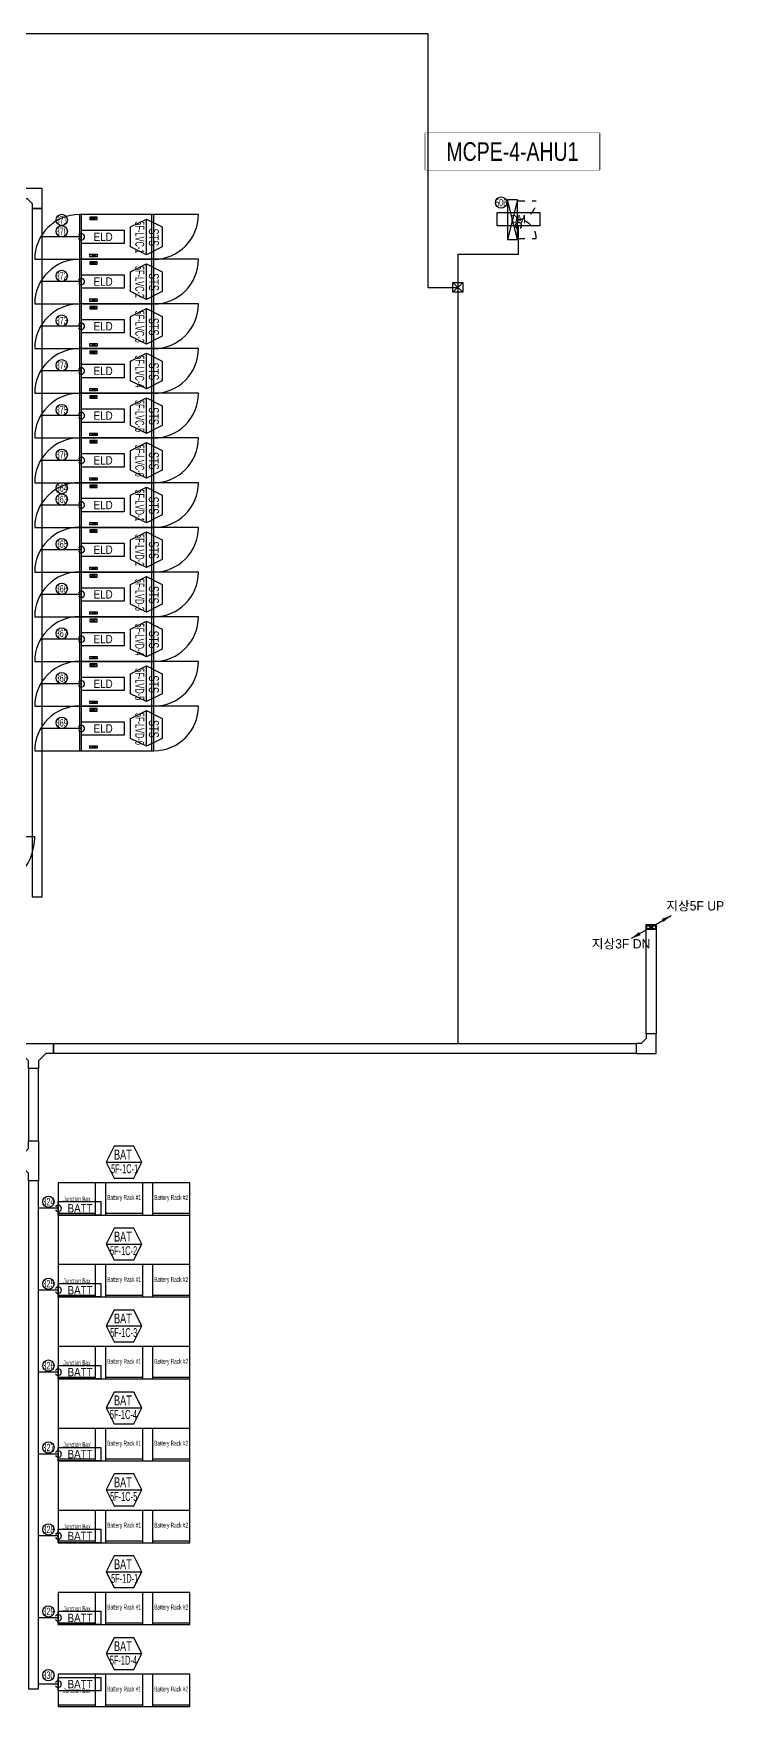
# Model space of a CAD drawing. Header units: millimetres. Extents: x 89450 to 753248, y -530175 to 1209785.
# Drawn here: x 161403 to 175308, y 468855 to 502553 of the extents above; entities that cross this region are included whole.
import ezdxf
from ezdxf.enums import TextEntityAlignment as Align

# ---------------------------------------------------------------- set-up
doc = ezdxf.new("R2010")
doc.units = ezdxf.units.MM
doc.header["$LTSCALE"] = 150
doc.linetypes.add('CONTINOUS', pattern=[0])
doc.linetypes.add('D1', pattern=[3, 1, -1, 1])
for name, color, linetype in [('------00 Switch Gear', 3, 'Continuous'), ('------00 Switch Gear_Number', 1, 'Continuous'), ('------01 Motor Control Panel or Center', 4, 'Continuous'), ('-----29 Indicator', 1, 'Continuous'), ('-----99 EPMS CABLE DUCT', 4, 'Continuous'), ('-----99 EPMS CONDUIT', 4, 'Continuous'), ('-----99 EPMS DEVICE', 3, 'Continuous')]:
    doc.layers.add(name, color=color, linetype=linetype)
doc.styles.add('ELEC', font='')
doc.styles.get('ELEC').set_extended_font_data('Dotum')

# ---------------------------------------------------------------- blocks, each defined once
blk = doc.blocks.new('MCP_EQUIPMENT-2')
at = {"color": 161}
for p, q in [((200, 400), (0, -400)), ((200, -400), (0, 400))]:
    blk.add_line(p, q, dxfattribs=at)
at = {"color": 161, "linetype": 'D1'}
for p, q in [((200, 380), (580, 380)), ((200, -380), (580, -380))]:
    blk.add_line(p, q, dxfattribs=at)
at = {"color": 161}
blk.add_lwpolyline([(200, 400), (0, 400), (0, -400), (200, -400)], close=True, dxfattribs=at)
at = {"color": 161, "linetype": 'D1'}
for centre, start, end in [((200, 380), 270, 0), ((200, -380), 0, 90)]:
    blk.add_arc(centre, 380, start, end, dxfattribs=at)
blk = doc.blocks.new('zw$32E')
for p, q in [((100, 0), (0, 0)), ((0, 0), (0, -400)), ((100, -75), (100, 0)), ((175, -150), (100, -75)), ((250, -150), (175, -150)), ((250, -250), (250, -150)), ((100, -325), (175, -250)), ((100, -400), (100, -325)), ((175, -250), (250, -250)), ((0, -400), (100, -400))]:
    blk.add_line(p, q)
blk = doc.blocks.new('A$C2e8f9a8b')
at = {"color": 0}
blk.add_line((30, 750), (30, 0), dxfattribs=at)
blk.add_lwpolyline([(650, 0), (0, 0), (0, 750), (650, 750)], close=True, dxfattribs=at)
blk = doc.blocks.new('1100x2200')
at = {"layer": '------00 Switch Gear', "color": 161}
for p, q in [((-2160, 0), (-2160, 1100)), ((-1990, 1050), (-1840, 1000)), ((-1840, 1050), (-1990, 1000)), ((1100, 1100), (-42, 1100)), ((-40, 0), (-40, 1100)), ((-3300, 0), (-2158, 0)), ((-1990, 50), (-1840, 100)), ((-1840, 50), (-1990, 100))]:
    blk.add_line(p, q, dxfattribs=at)
at = {"layer": '------00 Switch Gear', "color": 161, "elevation": 0}
for points in [[(0, 0), (0, 1100), (-2200, 1100), (-2200, 0)], [(-1840, 1050), (-1990, 1050), (-1990, 1000), (-1840, 1000)], [(-1840, 50), (-1990, 50), (-1990, 100), (-1840, 100)]]:
    blk.add_lwpolyline(points, close=True, dxfattribs=at)
at = {"layer": '------00 Switch Gear', "color": 161}
for centre, start, end in [((-2200, 0), 90, 180), ((0, 1100), 270, 0)]:
    blk.add_arc(centre, 1100, start, end, dxfattribs=at)
blk = doc.blocks.new('900X1500')
at = {"layer": '------00 Switch Gear', "color": 0}
for p, q in [((-1460, 900), (-1460, 0)), ((-210, 850), (-360, 800)), ((-360, 850), (-210, 800)), ((900, 900), (-42, 900)), ((-40, 900), (-40, 0)), ((-2400, 0), (-1458, 0)), ((-210, 50), (-360, 100)), ((-360, 50), (-210, 100))]:
    blk.add_line(p, q, dxfattribs=at)
at = {"layer": '------00 Switch Gear', "color": 0, "elevation": 0}
for points in [[(-1500, 900), (-1500, 0), (0, 0), (0, 900)], [(-360, 850), (-210, 850), (-210, 800), (-360, 800)], [(-360, 50), (-210, 50), (-210, 100), (-360, 100)]]:
    blk.add_lwpolyline(points, close=True, dxfattribs=at)
at = {"layer": '------00 Switch Gear', "color": 0}
for centre, start, end in [((-1500, 0), 90, 180), ((0, 900), 270, 0)]:
    blk.add_arc(centre, 900, start, end, dxfattribs=at)

msp = doc.modelspace()

# ---------------------------------------------------------------- linework, layer by layer
at = {"layer": '------00 Switch Gear', "color": 161, "elevation": 0}
msp.add_lwpolyline([(164554, 472155), (164554, 479405), (161904, 479405), (161904, 472155), (164554, 472155)], dxfattribs=at)
for points in [[(161904, 479405), (161904, 478755), (164554, 478755), (164554, 479405)], [(161904, 477755), (161904, 477105), (164554, 477105), (164554, 477755)], [(161904, 476105), (161904, 475455), (164554, 475455), (164554, 476105)], [(161904, 474455), (161904, 473805), (164554, 473805), (164554, 474455)], [(161904, 472805), (161904, 472155), (164554, 472155), (164554, 472805)], [(161904, 471155), (161904, 470505), (164554, 470505), (164554, 471155)], [(161904, 469505), (161904, 468855), (164554, 468855), (164554, 469505)]]:
    msp.add_lwpolyline(points, close=True, dxfattribs=at)
at = {"layer": '------00 Switch Gear_Number'}
for points in [[(163678, 498095), (163678, 498815), (163998, 498655), (163998, 498255), (163678, 498095), (163358, 498255), (163358, 498655), (163678, 498815)], [(163678, 497195), (163678, 497915), (163998, 497755), (163998, 497355), (163678, 497195), (163358, 497355), (163358, 497755), (163678, 497915)], [(163678, 496295), (163678, 497015), (163998, 496855), (163998, 496455), (163678, 496295), (163358, 496455), (163358, 496855), (163678, 497015)], [(163678, 495395), (163678, 496115), (163998, 495955), (163998, 495555), (163678, 495395), (163358, 495555), (163358, 495955), (163678, 496115)], [(163678, 494495), (163678, 495215), (163998, 495055), (163998, 494655), (163678, 494495), (163358, 494655), (163358, 495055), (163678, 495215)], [(163678, 493595), (163678, 494315), (163998, 494155), (163998, 493755), (163678, 493595), (163358, 493755), (163358, 494155), (163678, 494315)]]:
    msp.add_lwpolyline(points, dxfattribs=at)
at = {"layer": '------00 Switch Gear_Number', "elevation": 0}
for points in [[(163678, 492695), (163678, 493415), (163998, 493255), (163998, 492855), (163678, 492695), (163358, 492855), (163358, 493255), (163678, 493415)], [(163678, 491795), (163678, 492515), (163998, 492355), (163998, 491955), (163678, 491795), (163358, 491955), (163358, 492355), (163678, 492515)], [(163678, 490895), (163678, 491615), (163998, 491455), (163998, 491055), (163678, 490895), (163358, 491055), (163358, 491455), (163678, 491615)], [(163678, 489995), (163678, 490715), (163998, 490555), (163998, 490155), (163678, 489995), (163358, 490155), (163358, 490555), (163678, 490715)], [(163678, 489095), (163678, 489815), (163998, 489655), (163998, 489255), (163678, 489095), (163358, 489255), (163358, 489655), (163678, 489815)], [(163678, 488195), (163678, 488915), (163998, 488755), (163998, 488355), (163678, 488195), (163358, 488355), (163358, 488755), (163678, 488915)], [(162869, 479820), (163589, 479820), (163429, 480140), (163028, 480140), (162869, 479820), (163028, 479500), (163429, 479500), (163589, 479820)], [(162869, 478170), (163589, 478170), (163429, 478490), (163028, 478490), (162869, 478170), (163028, 477850), (163429, 477850), (163589, 478170)], [(162869, 476520), (163589, 476520), (163429, 476840), (163028, 476840), (162869, 476520), (163028, 476200), (163429, 476200), (163589, 476520)], [(162869, 474870), (163589, 474870), (163429, 475190), (163028, 475190), (162869, 474870), (163028, 474550), (163429, 474550), (163589, 474870)], [(162869, 473220), (163589, 473220), (163429, 473540), (163028, 473540), (162869, 473220), (163028, 472900), (163429, 472900), (163589, 473220)], [(162869, 471570), (163589, 471570), (163429, 471890), (163028, 471890), (162869, 471570), (163028, 471250), (163429, 471250), (163589, 471570)], [(162869, 469920), (163589, 469920), (163429, 470240), (163028, 470240), (162869, 469920), (163028, 469600), (163429, 469600), (163589, 469920)]]:
    msp.add_lwpolyline(points, dxfattribs=at)
at = {"layer": '------01 Motor Control Panel or Center', "linetype": 'CONTINOUS'}
msp.add_lwpolyline([(172805, 500545), (172805, 499805), (169302, 499805), (169302, 500545)], close=True, dxfattribs=at)
at = {"layer": '-----29 Indicator'}
for centre in [(170826, 499147), (161973, 498796), (161973, 498569), (161973, 497669), (161973, 496769), (161973, 495869), (161973, 494969), (161973, 494069), (161973, 493396), (161973, 493169), (161973, 492269), (161973, 491369), (161973, 490469), (161973, 489569), (161973, 488669), (161705, 479022, 0), (161705, 477372, 0), (161705, 475722, 0), (161705, 474072, 0), (161705, 472422, 0), (161705, 470772, 0), (161705, 469487, 0)]:
    msp.add_circle(centre, 114, dxfattribs=at)
at = {"layer": '-----99 EPMS CABLE DUCT'}
for p, q in [((144653, 502553), (169349, 502553)), ((169349, 497439), (169953, 497439)), ((173759, 484595), (173939, 484515)), ((173759, 484515), (173939, 484595)), ((173849, 484555), (174255, 484789)), ((173849, 484555), (173443, 484321))]:
    msp.add_line(p, q, dxfattribs=at)
msp.add_lwpolyline([(161378, 499027), (161578, 499027), (161578, 499427), (161178, 499427), (161178, 499227), (161278, 499227), (161378, 499127), (161378, 499027)], dxfattribs=at)
msp.add_lwpolyline([(161578, 499027), (161378, 499027), (161378, 485162), (161578, 485162)], close=True, dxfattribs=at)
at = {"layer": '-----99 EPMS CABLE DUCT', "elevation": 0}
for points in [[(173749, 484605), (173949, 484605), (173949, 482407), (173749, 482407)], [(173749, 484605), (173949, 484605), (173949, 484505), (173749, 484505)], [(173759, 484595), (173939, 484595), (173939, 484515), (173759, 484515)], [(161804, 482207), (173549, 482207), (173549, 482007), (161804, 482007)], [(161504, 481707), (161304, 481707), (161304, 480246), (161504, 480246)], [(161504, 479446), (161304, 479446), (161304, 469210), (161504, 469210)]]:
    msp.add_lwpolyline(points, close=True, dxfattribs=at)
for points in [[(174255, 484789, 0, 70, 0), (174079, 484688, 40, 40, 0)], [(173443, 484321, 0, 70, 0), (173619, 484422, 40, 40, 0)]]:
    msp.add_lwpolyline(points, format="xyseb", dxfattribs=at)
msp.add_lwpolyline([(173549, 482207), (173549, 482007), (173949, 482007), (173949, 482407), (173749, 482407), (173749, 482307), (173649, 482207), (173549, 482207)], dxfattribs=at)
at = {"layer": '-----99 EPMS CABLE DUCT'}
msp.add_circle((173849, 484555), 10, dxfattribs=at)
at = {"layer": '-----99 EPMS CONDUIT'}
for p, q in [((162368, 498455), (161578, 498455)), ((171177, 498104), (171177, 498680)), ((171177, 498104), (169953, 498104)), ((169953, 498104), (169953, 482207)), ((162368, 497555), (161578, 497555)), ((170053, 497539), (169853, 497339)), ((169853, 497539), (170053, 497339)), ((162368, 496655), (161578, 496655)), ((162368, 495755), (161578, 495755)), ((162368, 494855), (161578, 494855)), ((162368, 493955), (161578, 493955)), ((162368, 493055), (161578, 493055)), ((162368, 492155), (161578, 492155)), ((162368, 491255), (161578, 491255)), ((162368, 490355), (161578, 490355)), ((162368, 489455), (161578, 489455)), ((162368, 488555), (161578, 488555)), ((161904, 478890, 0), (161504, 478890, 0)), ((161904, 477240, 0), (161504, 477240, 0)), ((161904, 475590, 0), (161504, 475590, 0)), ((161904, 473940, 0), (161504, 473940, 0)), ((161904, 472290, 0), (161504, 472290, 0)), ((161904, 470640, 0), (161504, 470640, 0)), ((161904, 469307, 0), (161504, 469307, 0))]:
    msp.add_line(p, q, dxfattribs=at)
msp.add_lwpolyline([(169853, 497539), (170053, 497539), (170053, 497339), (169853, 497339)], close=True, dxfattribs=at)
for centre, start, end in [((171177, 498680), 300, 240), ((162368, 498455), 210, 150), ((162368, 497555), 210, 150), ((162368, 496655), 210, 150), ((162368, 495755), 210, 150), ((162368, 494855), 210, 150), ((162368, 493955), 210, 150), ((162368, 493055), 210, 150), ((162368, 492155), 210, 150), ((162368, 491255), 210, 150), ((162368, 490355), 210, 150), ((162368, 489455), 210, 150), ((162368, 488555), 210, 150), ((161904, 478890, 0), 210, 150), ((161904, 477240, 0), 210, 150), ((161904, 475590, 0), 210, 150), ((161904, 473940, 0), 210, 150), ((161904, 472290, 0), 210, 150), ((161904, 470640, 0), 210, 150), ((161904, 469307, 0), 210, 150)]:
    msp.add_arc(centre, 63.8, start, end, dxfattribs=at)
at = {"layer": '-----99 EPMS DEVICE', "color": 2}
for points in [[(171607, 498680), (170747, 498680), (170747, 498950), (171607, 498950)], [(162368, 498590), (163228, 498590), (163228, 498320), (162368, 498320)], [(162368, 497690), (163228, 497690), (163228, 497420), (162368, 497420)], [(162368, 496790), (163228, 496790), (163228, 496520), (162368, 496520)], [(162368, 495890), (163228, 495890), (163228, 495620), (162368, 495620)], [(162368, 494990), (163228, 494990), (163228, 494720), (162368, 494720)], [(162368, 494090), (163228, 494090), (163228, 493820), (162368, 493820)], [(162368, 493190), (163228, 493190), (163228, 492920), (162368, 492920)], [(162368, 492290), (163228, 492290), (163228, 492020), (162368, 492020)], [(162368, 491390), (163228, 491390), (163228, 491120), (162368, 491120)], [(162368, 490490), (163228, 490490), (163228, 490220), (162368, 490220)], [(162368, 489590), (163228, 489590), (163228, 489320), (162368, 489320)], [(162368, 488690), (163228, 488690), (163228, 488420), (162368, 488420)]]:
    msp.add_lwpolyline(points, close=True, dxfattribs=at)
at = {"layer": '-----99 EPMS DEVICE', "elevation": 0}
for points in [[(161904, 479025), (162764, 479025), (162764, 478755), (161904, 478755)], [(161904, 477375), (162764, 477375), (162764, 477105), (161904, 477105)], [(161904, 475725), (162764, 475725), (162764, 475455), (161904, 475455)], [(161904, 474075), (162764, 474075), (162764, 473805), (161904, 473805)], [(161904, 472425), (162764, 472425), (162764, 472155), (161904, 472155)], [(161904, 470775), (162764, 470775), (162764, 470505), (161904, 470505)], [(161904, 469442), (162764, 469442), (162764, 469172), (161904, 469172)]]:
    msp.add_lwpolyline(points, close=True, dxfattribs=at)

# ---------------------------------------------------------------- block references
at = {"layer": '------00 Switch Gear', "color": 161, "rotation": 180}
for p in [(162328, 498905), (162328, 498005), (162328, 497105), (162328, 496205), (162328, 495305), (162328, 494405), (162328, 493505), (162328, 492605), (162328, 491705), (162328, 490805), (162328, 489905), (162328, 489005)]:
    msp.add_blockref('900X1500', p, dxfattribs=at)
at = {"layer": '------00 Switch Gear'}
msp.add_blockref('1100x2200', (160328, 485273, 0), dxfattribs=at)
at = {"layer": '------00 Switch Gear', "color": 161, "xscale": -1, "rotation": 270}
for p in [(161904, 478755, 0), (162854, 478755, 0), (163804, 478755, 0), (161904, 477105, 0), (162854, 477105, 0), (163804, 477105, 0), (161904, 475455, 0), (162854, 475455, 0), (163804, 475455, 0), (161904, 473805, 0), (162854, 473805, 0), (163804, 473805, 0), (161904, 472155), (162854, 472155), (163804, 472155), (161904, 470505), (162854, 470505), (163804, 470505), (161904, 468855), (162854, 468855), (163804, 468855)]:
    msp.add_blockref('A$C2e8f9a8b', p, dxfattribs=at)
at = {"layer": '------01 Motor Control Panel or Center'}
msp.add_blockref('MCP_EQUIPMENT-2', (170954, 498805), dxfattribs=at)
at = {"layer": '-----99 EPMS CABLE DUCT', "xscale": -1.999999999999999, "yscale": 1.999999999999999, "zscale": 2}
for p, rotation in [((161004, 482207), 89.99999999999993), ((161504, 480246), 359.9999999999258)]:
    msp.add_blockref('zw$32E', p, dxfattribs=dict(at, rotation=rotation))

# ---------------------------------------------------------------- texts
at = {"layer": '------00 Switch Gear', "color": 161, "style": 'ELEC', "width": 0.6}
for s, p in [('Junction Box', (162279, 479077, 0)), ('Battery Rack #1', (163229, 479108, 0)), ('Battery Rack #2', (164179, 479108, 0)), ('Battery Rack #1', (163229, 477458, 0)), ('Battery Rack #2', (164179, 477458, 0)), ('Junction Box', (162279, 477427, 0)), ('Junction Box', (162279, 475777, 0)), ('Battery Rack #1', (163229, 475808, 0)), ('Battery Rack #2', (164179, 475808, 0)), ('Junction Box', (162279, 474127, 0)), ('Battery Rack #1', (163229, 474158, 0)), ('Battery Rack #2', (164179, 474158, 0)), ('Junction Box', (162279, 472477)), ('Battery Rack #1', (163229, 472508)), ('Battery Rack #2', (164179, 472508)), ('Junction Box', (162279, 470827)), ('Battery Rack #1', (163229, 470858)), ('Battery Rack #2', (164179, 470858)), ('Junction Box', (162279, 469177)), ('Battery Rack #1', (163229, 469208)), ('Battery Rack #2', (164179, 469208))]:
    msp.add_text(s, height=100, dxfattribs=at).set_placement(p, align=Align.MIDDLE_CENTER)
at = {"layer": '------00 Switch Gear_Number', "color": 0, "style": 'ELEC'}
for s, height, width, p in [('5F-LVC-1', 180, 0.6, (163544, 498446)), ('STS', 200, 0.7, (163829, 498446)), ('5F-LVC-2', 180, 0.6, (163544, 497546)), ('STS', 200, 0.7, (163829, 497546)), ('5F-LVC-3', 180, 0.6, (163544, 496646)), ('STS', 200, 0.7, (163829, 496646)), ('5F-LVC-4', 180, 0.6, (163544, 495746)), ('STS', 200, 0.7, (163829, 495746)), ('5F-LVC-5', 180, 0.6, (163544, 494846)), ('STS', 200, 0.7, (163829, 494846)), ('5F-LVC-6', 180, 0.6, (163544, 493946)), ('STS', 200, 0.7, (163829, 493946)), ('5F-LVD-1', 180, 0.6, (163544, 493046)), ('STS', 200, 0.7, (163829, 493046)), ('5F-LVD-2', 180, 0.6, (163544, 492146)), ('STS', 200, 0.7, (163829, 492146)), ('5F-LVD-3', 180, 0.6, (163544, 491246)), ('STS', 200, 0.7, (163829, 491246)), ('5F-LVD-4', 180, 0.6, (163544, 490346)), ('STS', 200, 0.7, (163829, 490346)), ('5F-LVD-5', 180, 0.6, (163544, 489446)), ('STS', 200, 0.7, (163829, 489446)), ('5F-LVD-6', 180, 0.6, (163544, 488546)), ('STS', 200, 0.7, (163829, 488546))]:
    msp.add_text(s, height=height, rotation=270, dxfattribs=dict(at, width=width)).set_placement(p, align=Align.MIDDLE_CENTER)
for s, height, width, p in [('BAT', 200, 0.7, (163205, 479971, 0)), ('5F-1C-1', 180, 0.6, (163240, 479687, 0)), ('BAT', 200, 0.7, (163205, 478321, 0)), ('5F-1C-2', 180, 0.6, (163219, 478037, 0)), ('BAT', 200, 0.7, (163205, 476671, 0)), ('5F-1C-3', 180, 0.6, (163221, 476387, 0)), ('5F-1C-4', 180, 0.6, (163215, 474737, 0)), ('BAT', 200, 0.7, (163205, 475021, 0)), ('BAT', 200, 0.7, (163205, 473371)), ('5F-1C-5', 180, 0.6, (163220, 473087)), ('BAT', 200, 0.7, (163205, 471721)), ('5F-1D-1', 180, 0.6, (163240, 471437)), ('BAT', 200, 0.7, (163205, 470071)), ('5F-1D-4', 180, 0.6, (163215, 469787))]:
    msp.add_text(s, height=height, dxfattribs=dict(at, width=width)).set_placement(p, align=Align.MIDDLE_CENTER)
at = {"layer": '-----29 Indicator', "style": 'ELEC', "width": 0.6}
for s, p in [('506', (170826, 499147)), ('371', (161973, 498796)), ('370', (161973, 498569)), ('372', (161973, 497669)), ('373', (161973, 496769)), ('374', (161973, 495869)), ('375', (161973, 494969)), ('376', (161973, 494069)), ('364', (161973, 493396)), ('363', (161973, 493169)), ('365', (161973, 492269)), ('366', (161973, 491369)), ('367', (161973, 490469)), ('368', (161973, 489569)), ('369', (161973, 488669)), ('324', (161705, 479022, 0)), ('325', (161705, 477372, 0)), ('326', (161705, 475722, 0)), ('327', (161705, 474072, 0)), ('328', (161705, 472422, 0)), ('329', (161705, 470772, 0)), ('330', (161705, 469487, 0))]:
    msp.add_text(s, height=150, dxfattribs=at).set_placement(p, align=Align.MIDDLE_CENTER)
at = {"layer": '-----99 EPMS CABLE DUCT', "style": 'ELEC'}
for s, p in [('지상5F UP', (174154, 484889, 0)), ('지상3F DN', (172653, 484124, 0))]:
    msp.add_text(s, height=187.7, dxfattribs=at).set_placement(p)
at = {"layer": '-----99 EPMS DEVICE', "color": 2, "style": 'ELEC', "width": 0.9}
for s, p in [('DM', (171168, 498815)), ('ELD', (162807, 498455)), ('ELD', (162807, 497555)), ('ELD', (162807, 496655)), ('ELD', (162807, 495755)), ('ELD', (162807, 494855)), ('ELD', (162807, 493955)), ('ELD', (162807, 493055)), ('ELD', (162807, 492155)), ('ELD', (162807, 491255)), ('ELD', (162807, 490355)), ('ELD', (162807, 489455)), ('ELD', (162807, 488555))]:
    msp.add_text(s, height=168, dxfattribs=at).set_placement(p, align=Align.MIDDLE)
at = {"layer": '-----99 EPMS DEVICE', "style": 'ELEC', "width": 0.9}
for p in [(162343, 478890, 0), (162343, 477240, 0), (162343, 475590, 0), (162343, 473940, 0), (162343, 472290, 0), (162343, 470640, 0), (162343, 469307, 0)]:
    msp.add_text('BATT', height=168, dxfattribs=at).set_placement(p, align=Align.MIDDLE)

# ---------------------------------------------------------------- next in the draw order: wipeouts: each hides what was drawn before it
at = {"color": 1}
msp.add_wipeout([(169302, 500545), (172805, 500545), (172805, 499805), (169302, 499805)], dxfattribs=at).dxf.layer = '------01 Motor Control Panel or Center'

# ---------------------------------------------------------------- next in the draw order: linework, layer by layer
at = {"layer": '-----99 EPMS CABLE DUCT'}
msp.add_line((169349, 502553), (169349, 497439), dxfattribs=at)

# ---------------------------------------------------------------- next in the draw order: texts
at = {"layer": '------01 Motor Control Panel or Center', "linetype": 'CONTINOUS', "style": 'ELEC', "width": 0.8}
msp.add_text('MCPE-4-AHU1', height=375, dxfattribs=at).set_placement((171054, 500175), align=Align.MIDDLE)

doc.saveas('drawing.dxf')
